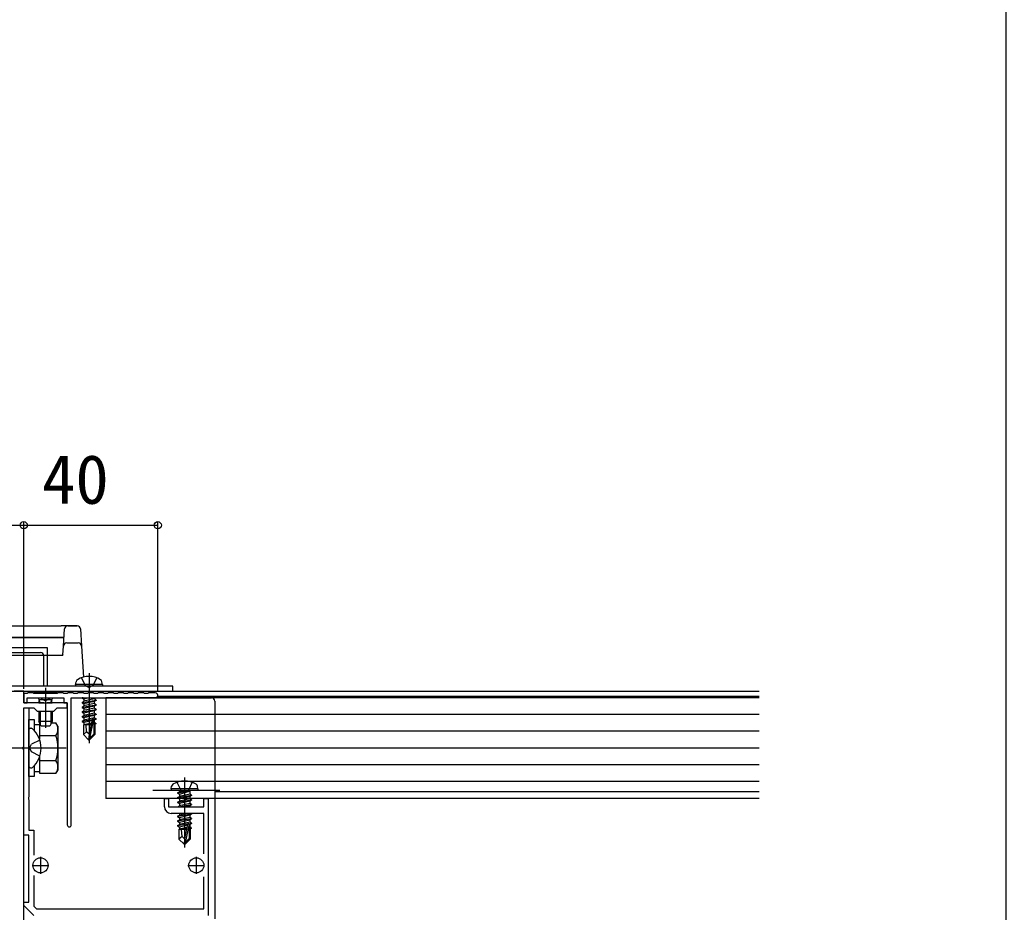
# Model space of a CAD drawing. Units: millimetres, scale not verified. Extents: x -875 to 875, y -1304 to 1296.
# Drawn here: x 580.6 to 875, y 301.9 to 568.3 of the extents above; entities that cross this region are included whole.
import ezdxf
from ezdxf.enums import TextEntityAlignment as Align

# ---------------------------------------------------------------- set-up
doc = ezdxf.new("R2010")
doc.units = ezdxf.units.MM
doc.header["$LTSCALE"] = 8
for name, color, linetype in [('0-3_YKK_11', 7, 'Continuous'), ('0-4_YKK_12', 2, 'Continuous'), ('0-5_YKK_13', 4, 'Continuous'), ('0-7_YKK_D', 6, 'Continuous'), ('0-8_YKK_ZWAK', 7, 'Continuous')]:
    doc.layers.add(name, color=color, linetype=linetype)
doc.styles.add('ＭＳ ゴシック', font='')
doc.styles.get('ＭＳ ゴシック').set_extended_font_data('MS Gothic')

msp = doc.modelspace()

# ---------------------------------------------------------------- linework, layer by layer
at = {"layer": '0-3_YKK_11'}
for p, q in [((586.782, 318.395), (586.782, 313.395)), ((633.282, 318.395), (633.282, 313.395)), ((584.282, 315.895), (589.282, 315.895)), ((630.782, 315.895), (635.782, 315.895))]:
    msp.add_line(p, q, dxfattribs=at)
for points in [[(581.782, 364.395), (581.782, 367.895), (578.982, 367.895)], [(590.782, 367.195), (590.582, 367.395), (588.982, 367.395), (588.782, 367.195), (587.782, 367.195), (587.582, 367.395), (585.982, 367.395), (585.782, 367.195), (584.782, 367.195), (584.582, 367.395), (582.982, 367.395), (582.782, 367.195), (581.782, 367.195), (581.782, 364.395), (582.782, 364.395), (582.782, 365.895), (593.782, 365.895), (593.782, 364.395), (594.782, 364.395), (594.782, 327.995)], [(621.032, 367.395), (618.982, 367.395), (618.782, 367.195), (617.782, 367.195), (617.582, 367.395), (615.982, 367.395), (615.782, 367.195), (614.782, 367.195), (614.582, 367.395), (612.982, 367.395), (612.782, 367.195), (611.782, 367.195), (611.582, 367.395), (609.982, 367.395), (609.782, 367.195), (608.782, 367.195), (608.582, 367.395), (606.982, 367.395), (606.782, 367.195), (605.782, 367.195), (605.582, 367.395), (603.982, 367.395), (603.782, 367.195), (602.782, 367.195), (602.582, 367.395), (600.982, 367.395), (600.782, 367.195), (599.782, 367.195), (599.582, 367.395), (597.982, 367.395), (597.782, 367.195), (596.782, 367.195), (596.582, 367.395), (594.982, 367.395), (594.782, 367.195), (593.782, 367.195), (593.582, 367.395), (591.982, 367.395), (591.782, 367.195), (590.782, 367.195)], [(595.982, 327.995), (595.982, 365.895), (621.032, 365.895)], [(581.782, 286.353), (581.782, 350.437), (581.662, 350.62), (581.662, 351.17), (581.782, 351.353), (581.782, 362.895), (584.782, 362.895), (585.782, 361.895), (590.782, 361.895), (591.782, 362.895), (594.782, 362.895), (594.782, 364.395), (588.745, 364.395), (588.561, 364.275), (588.012, 364.275), (587.828, 364.395), (581.782, 364.395)], [(584.782, 300.895), (581.782, 303.895), (581.782, 304.895), (583.282, 304.895), (583.282, 324.895), (581.782, 324.895), (581.782, 362.895), (583.282, 362.895), (583.282, 351.353), (583.162, 351.17), (583.162, 350.62), (583.282, 350.437), (583.282, 336.353), (583.162, 336.17), (583.162, 335.62), (583.282, 335.437), (583.282, 326.395), (584.782, 326.395), (584.782, 318.955)], [(623.782, 333.395), (623.782, 335.895), (624.982, 335.895), (624.982, 333.395), (635.582, 333.395), (635.582, 335.895), (636.782, 335.895), (636.782, 300.895)], [(635.582, 319.294), (635.582, 331.395), (625.782, 331.395)], [(584.782, 312.836), (584.782, 303.724), (585.61, 302.895), (635.582, 302.895), (635.582, 312.497)]]:
    msp.add_lwpolyline(points, dxfattribs=at)
for centre, radius, start, end in [((621.032, 366.645), 0.75, 269.99999, 90.00001), ((625.782, 333.395), 2, 180.00001, 269.99999), ((595.382, 327.995), 0.6, 180.00001, 269.99999), ((595.382, 327.995), 0.6, 270.00001, 359.99999)]:
    msp.add_arc(centre, radius, start, end, dxfattribs=at)
at = {"layer": '0-4_YKK_12'}
for p, q in [((513.782, 380.895), (588.782, 380.895)), ((588.782, 380.895), (588.782, 369.395)), ((588.782, 367.895), (588.782, 367.395)), ((589.782, 367.895), (801.282, 367.895)), ((589.782, 367.395), (589.782, 367.895)), ((621.739, 366.395), (801.282, 366.395)), ((638.782, 337.895), (801.282, 337.895))]:
    msp.add_line(p, q, dxfattribs=at)
at = {"layer": '0-5_YKK_13'}
for p, q in [((509.623, 387.395), (592.94, 387.395)), ((594.937, 387.395), (592.94, 387.395)), ((593.626, 381.352), (593.938, 386.456)), ((597.719, 387.376), (594.937, 387.376)), ((597.719, 387.376), (597.719, 387.395)), ((598.717, 386.456), (599.029, 381.352)), ((508.782, 383.895), (593.782, 383.895)), ((593.781, 383.876), (508.783, 383.876)), ((593.465, 378.709), (593.626, 381.352)), ((594.624, 382.271), (598.031, 382.271)), ((599.029, 381.352), (599.597, 372.073)), ((509.07, 378.658), (593.494, 378.658)), ((515.782, 379.395), (586.782, 379.395)), ((587.782, 369.395), (587.782, 378.395)), ((601.282, 373.295), (601.282, 352.395)), ((588.282, 368.895), (588.282, 356.908)), ((597.282, 369.895), (597.423, 370.698)), ((605.282, 369.895), (597.282, 369.895)), ((597.282, 369.895), (597.37, 369.395)), ((605.194, 369.395), (597.37, 369.395)), ((605.282, 369.895), (605.14, 370.698)), ((605.282, 369.895), (605.194, 369.395)), ((591.782, 367.395), (584.782, 367.395)), ((584.782, 367.395), (584.782, 367.145)), ((591.782, 367.145), (584.782, 367.145)), ((586.032, 365.895), (586.211, 365.715)), ((586.407, 365.395), (590.156, 365.395)), ((586.661, 364.395), (586.422, 365.345)), ((586.98, 365.895), (587.137, 365.58)), ((587.137, 365.58), (588.282, 364.971)), ((587.782, 367.395), (587.782, 367.895)), ((588.782, 365.895), (593.482, 365.895)), ((589.903, 364.395), (590.142, 365.345)), ((590.532, 365.895), (590.352, 365.715)), ((591.782, 367.395), (591.782, 367.145)), ((596.282, 365.895), (599.182, 365.895)), ((599.182, 365.895), (599.182, 365.845)), ((599.182, 364.545), (603.382, 365.245)), ((603.382, 365.145), (599.182, 364.445)), ((601.359, 365.895), (599.732, 365.528)), ((602.832, 365.563), (599.732, 364.863)), ((599.732, 365.528), (599.732, 364.863)), ((602.832, 365.895), (637.782, 365.895)), ((602.832, 365.895), (602.832, 365.563)), ((603.382, 365.245), (602.832, 365.563)), ((603.382, 365.245), (603.382, 365.145)), ((801.282, 365.895), (606.282, 365.895)), ((606.282, 365.895), (606.282, 335.895)), ((586.282, 364.395), (586.422, 364.956)), ((599.182, 364.545), (599.732, 364.863)), ((599.182, 364.545), (599.182, 364.445)), ((599.182, 364.445), (599.732, 364.128)), ((599.182, 363.145), (603.382, 363.845)), ((603.382, 363.745), (599.182, 363.045)), ((599.182, 363.145), (599.732, 363.463)), ((599.182, 363.145), (599.182, 363.045)), ((599.182, 363.045), (599.732, 362.728)), ((599.182, 361.745), (603.382, 362.445)), ((603.382, 362.345), (599.182, 361.645)), ((602.832, 364.163), (599.732, 363.463)), ((599.732, 364.128), (599.732, 363.463)), ((602.832, 362.763), (599.732, 362.063)), ((599.732, 362.728), (599.732, 362.063)), ((602.832, 364.828), (602.832, 364.163)), ((603.382, 363.845), (602.832, 364.163)), ((602.832, 363.428), (602.832, 362.763)), ((603.382, 362.445), (602.832, 362.763)), ((603.382, 363.845), (603.382, 363.745)), ((603.382, 362.445), (603.382, 362.345)), ((586.282, 361.895), (586.282, 358.795)), ((586.661, 361.895), (586.661, 358.037)), ((589.903, 361.895), (589.903, 358.037)), ((590.282, 361.895), (590.282, 358.795)), ((599.182, 361.745), (599.732, 362.063)), ((599.182, 361.745), (599.182, 361.645)), ((599.182, 361.645), (599.732, 361.328)), ((599.182, 360.345), (603.382, 361.045)), ((603.382, 360.945), (599.182, 360.245)), ((599.182, 360.345), (599.732, 360.663)), ((599.182, 360.345), (599.182, 360.245)), ((599.182, 360.245), (599.732, 359.928)), ((599.182, 358.945), (602.207, 359.449)), ((602.179, 359.345), (599.182, 358.845)), ((599.182, 358.945), (599.732, 359.263)), ((602.832, 361.363), (599.732, 360.663)), ((599.732, 361.328), (599.732, 360.663)), ((602.832, 359.963), (599.732, 359.263)), ((599.732, 359.928), (599.732, 359.263)), ((602.191, 359.402), (601.282, 355.017)), ((602.614, 359.518), (601.432, 353.819)), ((602.614, 359.517), (603.382, 359.645)), ((603.382, 359.545), (602.669, 359.426)), ((602.682, 359.347), (602.682, 355.069)), ((602.832, 362.028), (602.832, 361.363)), ((603.382, 361.045), (602.832, 361.363)), ((602.832, 360.628), (602.832, 359.963)), ((603.382, 359.645), (602.832, 359.963)), ((602.832, 359.228), (602.832, 358.563)), ((603.382, 361.045), (603.382, 360.945)), ((603.382, 359.645), (603.382, 359.545)), ((801.282, 360.895), (606.282, 360.895)), ((583.282, 356.146), (583.282, 356.25)), ((583.827, 356.795), (584.025, 356.795)), ((584.882, 357.945), (586.482, 357.945)), ((590.282, 358.795), (586.282, 358.795)), ((586.982, 357.395), (586.282, 358.795)), ((586.482, 358.401), (586.482, 353.625)), ((589.582, 357.395), (586.982, 357.395)), ((590.282, 358.795), (589.582, 357.395)), ((590.085, 358.401), (591.401, 358.401)), ((591.982, 357.395), (591.401, 358.401)), ((591.982, 357.395), (591.982, 344.395)), ((599.182, 358.945), (599.182, 358.845)), ((599.182, 358.845), (599.732, 358.528)), ((599.582, 357.795), (599.732, 357.863)), ((599.582, 357.795), (599.582, 354.945)), ((601.858, 357.795), (599.582, 357.795)), ((602.122, 359.067), (599.732, 358.528)), ((599.732, 358.528), (599.732, 357.863)), ((601.977, 358.37), (599.732, 357.863)), ((601.917, 358.078), (600.199, 357.795)), ((601.861, 357.811), (601.777, 357.795)), ((602.832, 358.563), (602.679, 358.528)), ((603.282, 358.303), (602.682, 358.204)), ((603.282, 358.087), (602.682, 357.971)), ((602.982, 357.795), (602.682, 357.795)), ((603.282, 358.303), (602.832, 358.563)), ((603.282, 358.087), (602.982, 357.914)), ((602.982, 357.914), (602.982, 354.945)), ((603.282, 358.303), (603.282, 358.087)), ((583.282, 345.644), (583.282, 356.146)), ((586.482, 354.895), (586.482, 353.625)), ((586.482, 354.648), (591.401, 354.648)), ((600.539, 355.749), (599.582, 354.945)), ((601.132, 353.395), (599.582, 354.945)), ((601.282, 355.017), (601.132, 353.395)), ((601.132, 353.395), (601.432, 353.395)), ((601.282, 355.017), (601.282, 353.395)), ((602.682, 355.069), (601.432, 353.819)), ((601.432, 353.395), (602.982, 354.945)), ((601.432, 353.819), (601.432, 353.395)), ((602.982, 354.945), (602.682, 355.069)), ((801.282, 355.895), (606.282, 355.895)), ((587.786, 350.895), (566.369, 350.895)), ((594.482, 350.895), (567.982, 350.895)), ((583.538, 350.895), (584.147, 352.04)), ((583.538, 350.895), (584.147, 349.75)), ((586.607, 353.267), (584.147, 352.04)), ((801.282, 350.895), (606.282, 350.895)), ((586.607, 348.523), (584.147, 349.75)), ((586.482, 348.166), (586.482, 346.895)), ((586.482, 348.166), (586.482, 343.39)), ((583.827, 344.995), (584.025, 344.995)), ((586.482, 347.142), (591.401, 347.142)), ((801.282, 345.895), (606.282, 345.895)), ((586.482, 343.845), (584.882, 343.845)), ((586.482, 343.39), (591.401, 343.39)), ((591.982, 344.395), (591.401, 343.39)), ((629.782, 342.095), (629.782, 321.195)), ((801.282, 340.895), (606.282, 340.895)), ((625.782, 338.695), (625.923, 339.498)), ((633.782, 338.695), (625.782, 338.695)), ((625.782, 338.695), (625.87, 338.195)), ((633.782, 338.695), (633.64, 339.498)), ((633.782, 338.695), (633.694, 338.195)), ((801.282, 335.895), (606.282, 335.895)), ((640.282, 338.195), (620.282, 338.195)), ((633.694, 338.195), (625.87, 338.195)), ((627.682, 337.545), (631.282, 338.145)), ((631.282, 338.045), (627.682, 337.445)), ((627.682, 337.545), (628.232, 337.863)), ((627.682, 337.545), (627.682, 337.445)), ((627.682, 337.545), (627.682, 337.445)), ((627.682, 337.445), (628.232, 337.128)), ((627.682, 336.145), (631.882, 336.845)), ((631.882, 336.745), (627.682, 336.045)), ((627.682, 336.145), (628.232, 336.463)), ((627.682, 336.145), (627.682, 336.045)), ((627.682, 336.045), (628.232, 335.728)), ((631.282, 338.145), (628.232, 337.863)), ((628.232, 337.128), (631.282, 338.045)), ((628.232, 337.995), (628.232, 337.863)), ((631.332, 337.163), (628.232, 336.463)), ((628.232, 337.128), (628.232, 336.463)), ((631.332, 336.428), (628.232, 335.728)), ((631.332, 335.763), (628.232, 335.063)), ((628.232, 335.728), (628.232, 335.063)), ((631.282, 338.145), (631.282, 338.045)), ((631.332, 337.995), (631.332, 337.163)), ((631.882, 336.845), (631.332, 337.163)), ((631.882, 336.745), (631.332, 336.428)), ((631.332, 336.428), (631.332, 335.763)), ((631.882, 335.445), (631.332, 335.763)), ((631.882, 336.845), (631.882, 336.745)), ((627.682, 334.745), (631.882, 335.445)), ((631.882, 335.345), (627.682, 334.645)), ((627.682, 334.745), (628.232, 335.063)), ((627.682, 334.745), (627.682, 334.645)), ((627.682, 334.645), (628.232, 334.328)), ((627.768, 333.395), (628.232, 333.663)), ((627.982, 333.395), (631.882, 334.045)), ((631.332, 334.363), (628.232, 333.663)), ((628.232, 334.328), (628.232, 333.663)), ((631.882, 333.945), (628.582, 333.395)), ((631.332, 335.028), (631.332, 334.363)), ((631.882, 334.045), (631.332, 334.363)), ((631.332, 333.628), (631.332, 333.395)), ((631.882, 335.445), (631.882, 335.345)), ((631.882, 334.045), (631.882, 333.945)), ((627.682, 330.545), (631.882, 331.245)), ((631.882, 331.145), (627.682, 330.445)), ((627.682, 330.545), (628.232, 330.863)), ((627.682, 330.545), (627.682, 330.445)), ((627.682, 330.445), (628.232, 330.128)), ((627.682, 329.145), (631.882, 329.845)), ((631.882, 329.745), (627.682, 329.045)), ((630.59, 331.395), (628.232, 330.863)), ((628.232, 331.395), (628.232, 330.863)), ((631.332, 330.163), (628.232, 329.463)), ((628.232, 330.128), (628.232, 329.463)), ((631.332, 330.828), (631.332, 330.163)), ((631.882, 329.845), (631.332, 330.163)), ((631.882, 331.245), (631.622, 331.395)), ((631.882, 331.245), (631.882, 331.145)), ((631.882, 329.845), (631.882, 329.745)), ((627.682, 329.145), (628.232, 329.463)), ((627.682, 329.145), (627.682, 329.045)), ((627.682, 329.045), (628.232, 328.728)), ((627.682, 327.745), (630.707, 328.249)), ((630.679, 328.145), (627.682, 327.645)), ((627.682, 327.745), (628.232, 328.063)), ((627.682, 327.745), (627.682, 327.645)), ((627.682, 327.645), (628.232, 327.328)), ((631.332, 328.763), (628.232, 328.063)), ((628.232, 328.728), (628.232, 328.063)), ((630.622, 327.867), (628.232, 327.328)), ((628.232, 327.328), (628.232, 326.663)), ((630.477, 327.17), (628.232, 326.663)), ((630.417, 326.878), (628.699, 326.595)), ((630.691, 328.202), (629.782, 323.817)), ((631.114, 328.318), (629.932, 322.619)), ((631.114, 328.317), (631.882, 328.445)), ((631.882, 328.345), (631.169, 328.226)), ((631.332, 327.363), (631.179, 327.328)), ((631.182, 328.147), (631.182, 323.869)), ((631.782, 327.103), (631.182, 327.004)), ((631.782, 326.887), (631.182, 326.771)), ((631.332, 329.428), (631.332, 328.763)), ((631.882, 328.445), (631.332, 328.763)), ((631.332, 328.028), (631.332, 327.363)), ((631.782, 327.103), (631.332, 327.363)), ((631.782, 326.887), (631.482, 326.714)), ((631.782, 327.103), (631.782, 326.887)), ((631.882, 328.445), (631.882, 328.345)), ((628.082, 326.595), (628.232, 326.663)), ((628.082, 326.595), (628.082, 323.745)), ((630.358, 326.595), (628.082, 326.595)), ((629.039, 324.549), (628.082, 323.745)), ((631.182, 323.869), (629.932, 322.619)), ((630.361, 326.611), (630.277, 326.595)), ((631.482, 326.595), (631.182, 326.595)), ((631.482, 323.745), (631.182, 323.869)), ((631.482, 326.714), (631.482, 323.745)), ((629.632, 322.195), (628.082, 323.745)), ((629.782, 323.817), (629.632, 322.195)), ((629.632, 322.195), (629.932, 322.195)), ((629.782, 323.817), (629.782, 322.195)), ((629.932, 322.195), (631.482, 323.745)), ((629.932, 322.619), (629.932, 322.195))]:
    msp.add_line(p, q, dxfattribs=at)
for points in [[(594.937, 387.376), (594.937, 387.395), (597.719, 387.395)], [(598.982, 371.875), (600.137, 369.558), (601.282, 368.949)], [(603.582, 371.875), (602.427, 369.558), (601.282, 368.949)], [(599.76, 369.395), (598.762, 369.395), (503.801, 369.395)], [(589.584, 365.895), (589.427, 365.58), (588.282, 364.971)], [(599.482, 365.895), (599.182, 365.845), (599.732, 365.528)], [(603.382, 365.145), (602.832, 364.828), (599.732, 364.128)], [(586.282, 364.395), (590.282, 364.395), (590.142, 364.956)], [(603.382, 363.745), (602.832, 363.428), (599.732, 362.728)], [(603.382, 362.345), (602.832, 362.028), (599.732, 361.328)], [(638.782, 364.895), (638.782, 335.895), (638.782, 299.895)], [(583.282, 342.395), (583.282, 359.395), (584.882, 359.395), (584.882, 356.18)], [(603.382, 360.945), (602.832, 360.628), (599.732, 359.928)], [(603.382, 359.545), (602.832, 359.228), (602.682, 359.194)], [(601.282, 355.017), (600.539, 355.749), (600.382, 357.795)], [(583.282, 345.54), (583.282, 345.644), (583.282, 345.995)], [(584.882, 345.61), (584.882, 342.395), (583.282, 342.395)], [(627.482, 340.675), (628.637, 338.358), (629.782, 337.749)], [(632.082, 340.675), (630.927, 338.358), (629.782, 337.749)], [(631.882, 335.345), (631.332, 335.028), (628.232, 334.328)], [(631.882, 333.945), (631.332, 333.628), (630.302, 333.395)], [(631.882, 331.145), (631.332, 330.828), (628.232, 330.128)], [(631.882, 329.745), (631.332, 329.428), (628.232, 328.728)], [(631.882, 328.345), (631.332, 328.028), (631.182, 327.994)], [(629.782, 323.817), (629.039, 324.549), (628.882, 326.595)]]:
    msp.add_lwpolyline(points, dxfattribs=at)
msp.add_lwpolyline([(476.282, 367.895), (626.282, 367.895), (626.282, 369.395), (476.282, 369.395)], close=True, dxfattribs=at)
for centre in [(586.782, 315.895), (633.282, 315.895)]:
    msp.add_circle(centre, 2.25, dxfattribs=at)
for centre, radius, start, end in [((594.925, 386.387), 0.989, 89.33021, 175.97546), ((594.937, 386.395), 1, 90, 176.5), ((597.73, 386.387), 0.989, 4.02454, 90.66979), ((597.719, 386.395), 1, 3.5, 90), ((594.613, 381.282), 0.989, 89.33021, 175.97546), ((598.042, 381.282), 0.989, 4.02454, 90.66979), ((586.782, 378.395), 1, 0, 90), ((598.31, 370.541), 0.9, 122.05588, 170), ((601.282, 365.795), 6.5, 57.94412, 122.05588), ((604.254, 370.541), 0.9, 10, 57.94412), ((585.646, 365.15), 0.8, 345.96376, 45), ((590.918, 365.15), 0.8, 135, 194.03624), ((637.782, 364.895), 1, 0, 90), ((602.433, 359.347), 0.248, 0, 167.19096), ((583.827, 356.25), 0.545, 90, 180), ((584.025, 356.245), 0.55, 48.43917, 90), ((579.282, 350.895), 7.7, 311.56083, 48.43917), ((588.659, 356.524), 3.323, 325.61575, 34.38425), ((579.562, 350.895), 12.419, 342.41205, 17.58795), ((583.827, 345.54), 0.545, 180, 270), ((584.025, 345.545), 0.55, 270, 311.56083), ((588.659, 345.266), 3.323, 325.61575, 34.38425), ((626.81, 339.341), 0.9, 122.05588, 170), ((629.782, 334.595), 6.5, 57.94412, 122.05588), ((632.754, 339.341), 0.9, 10, 57.94412), ((628.032, 337.995), 0.2, 0, 90), ((631.532, 337.995), 0.2, 90, 180), ((630.933, 328.147), 0.248, 0, 167.19096)]:
    msp.add_arc(centre, radius, start, end, dxfattribs=at)
msp.add_ellipse((594.466, 378.709), major_axis=(1.002, 0.003), ratio=0.202423, start_param=3.1285216, end_param=3.3832767, dxfattribs=at)
at = {"layer": '0-7_YKK_D'}
for p, q in [((581.782, 368.595), (581.782, 418.395)), ((621.782, 367.645), (621.782, 418.395)), ((520.782, 417.395), (581.782, 417.395)), ((581.782, 417.395), (621.782, 417.395))]:
    msp.add_line(p, q, dxfattribs=at)
for centre in [(581.782, 417.395), (581.782, 417.395), (621.782, 417.395)]:
    msp.add_circle(centre, 1.075, dxfattribs=at)
at = {"layer": '0-8_YKK_ZWAK'}
msp.add_lwpolyline([(-875, -1304.2), (875, -1304.2), (875, 1245.8)], dxfattribs=at)

# ---------------------------------------------------------------- texts
at = {"layer": '0-7_YKK_D', "style": 'ＭＳ ゴシック'}
msp.add_text('40', height=14.66, dxfattribs=at).set_placement((587.236, 419.395), align=Align.BOTTOM_LEFT)

doc.saveas('drawing.dxf')
